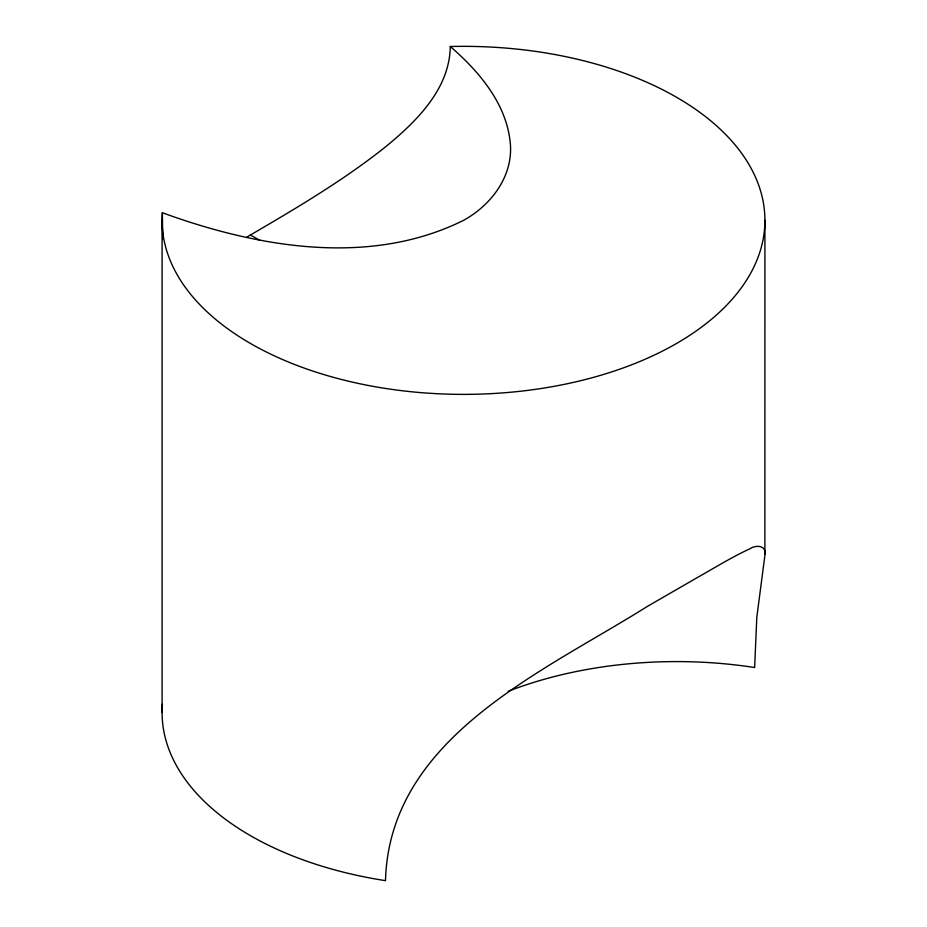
<?xml version="1.0" encoding="UTF-8"?>
<svg xmlns="http://www.w3.org/2000/svg" width="927" height="927" viewBox="0 0 927 927"><rect width="100%" height="100%" fill="white"/><g stroke="black" fill="none" stroke-linecap="round" stroke-linejoin="round"><path stroke-width="1.39" d="M162.689 238.865L162.376 212.735A301.414 174.021 0 0 0 459.097 394.357A301.414 174.021 0 0 0 764.879 217.81A301.414 174.021 0 0 0 450.29 46.512C449.618 89.444 415.91 121.993 384.902 147.37C341.796 181.553 294.172 209.444 246.779 237.138M764.914 220.359L764.879 555.574L756.78 617.556L754.636 667.521A301.414 174.021 0 0 0 508.17 691.31M162.376 212.735C257.011 247.312 369.56 267.115 463.5 220.359C490.65 205.516 512.561 177.115 510.441 144.948C507.463 104.716 479.549 71.831 450.29 46.512M250.371 235.076L259.942 240.325M764.914 554.172C766.339 545.134 755.459 544.74 749.665 548.911C731.832 557.104 715.146 567.533 698.054 577.139L647.22 606.501C542.921 672.145 389.41 737.301 385.493 880.65A301.414 174.021 0 0 1 162.434 704.253M162.086 220.359L162.086 712.562"/></g></svg>
